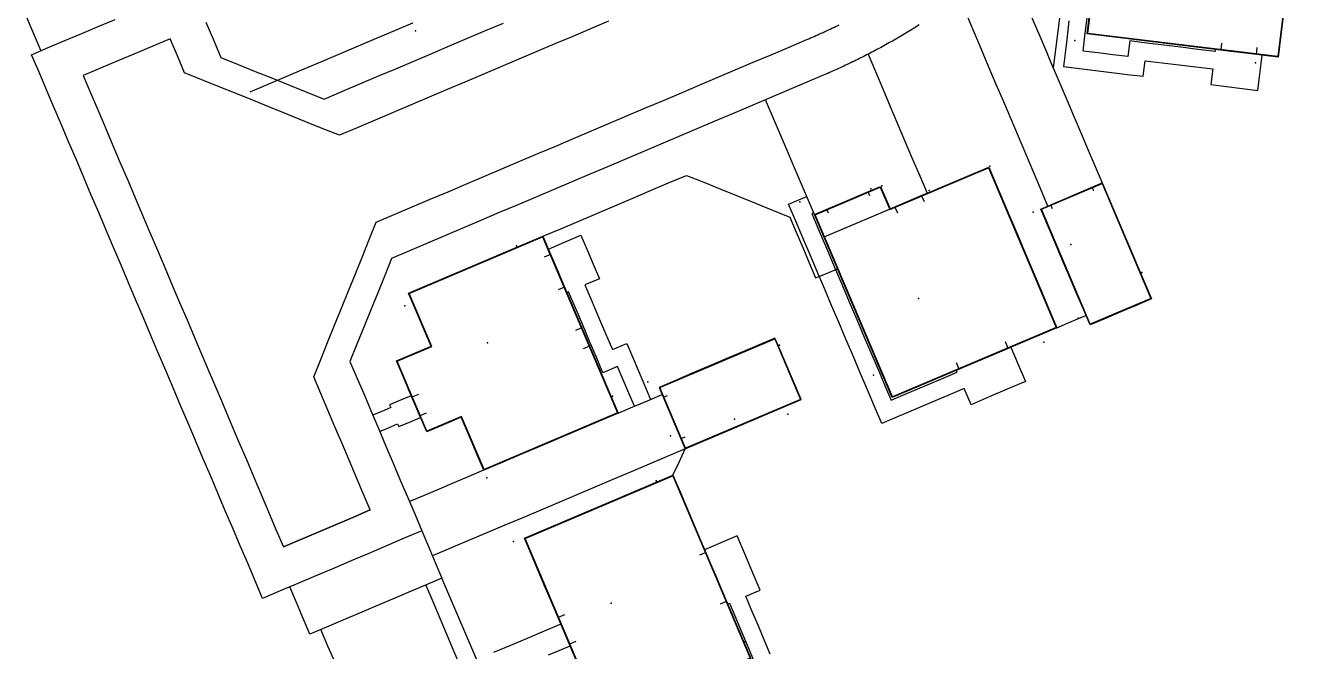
# Model space of a CAD drawing. Header units: metres. Extents: x 337936 to 338469, y 373266 to 374026.
# Drawn here: x 338117 to 338181.5, y 373398.1 to 373430 of the extents above; entities that cross this region are included whole.
import ezdxf

# ---------------------------------------------------------------- set-up
doc = ezdxf.new("R2010")
doc.units = ezdxf.units.M
for name, color, linetype in [('3D_LINES', 3, 'Continuous'), ('3D_Points', 1, 'Continuous'), ('PLOTS EXTERNAL LEVEL', 6, 'Continuous'), ('PLOTS FFL', 5, 'Continuous')]:
    doc.layers.add(name, color=color, linetype=linetype)

msp = doc.modelspace()

# ---------------------------------------------------------------- linework, layer by layer
at = {"layer": '3D_LINES'}
for points in [[(338171.588, 373434.155, 33.831), (338170.843, 373434.247, 33.821), (338170.099, 373434.338, 33.815), (338169.985, 373433.41, 33.816), (338169.871, 373432.482, 33.816), (338169.757, 373431.554, 33.817), (338169.643, 373430.626, 33.817), (338169.529, 373429.698, 33.818), (338169.415, 373428.77, 33.829), (338169.301, 373427.842, 33.841), (338169.657, 373427.005, 33.846), (338170.013, 373426.167, 33.849), (338170.368, 373425.329, 33.853), (338170.724, 373424.492, 33.858), (338171.079, 373423.654, 33.863), (338171.435, 373422.816, 33.868), (338171.79, 373421.979, 33.873)], [(338169.301, 373427.842, 33.841), (338168.966, 373428.633, 33.83), (338168.63, 373429.424, 33.821), (338168.295, 373430.214, 33.811), (338167.959, 373431.005, 33.805), (338167.623, 373431.796, 33.801), (338167.288, 373432.587, 33.798), (338166.952, 373433.377, 33.794)], [(338169.029, 373420.806, 33.893), (338168.654, 373421.69, 33.889), (338168.279, 373422.574, 33.886), (338167.903, 373423.458, 33.882), (338167.528, 373424.342, 33.879), (338167.153, 373425.226, 33.871), (338166.778, 373426.11, 33.858), (338166.402, 373426.994, 33.846), (338166.027, 373427.878, 33.836), (338165.652, 373428.762, 33.825), (338165.277, 373429.646, 33.814), (338164.902, 373430.53, 33.803), (338164.526, 373431.414, 33.793)], [(338117.037, 373430.538, 33.911), (338117.427, 373429.618, 33.911), (338117.817, 373428.699, 33.911)], [(338162.483, 373430.018, 33.802), (338162.399, 373429.965, 33.802), (338162.315, 373429.912, 33.802), (338162.23, 373429.86, 33.802), (338162.146, 373429.808, 33.802), (338162.061, 373429.756, 33.802), (338161.976, 373429.704, 33.802), (338161.891, 373429.652, 33.802), (338161.806, 373429.601, 33.802), (338161.721, 373429.55, 33.802), (338161.635, 373429.499, 33.802), (338161.549, 373429.449, 33.802), (338161.464, 373429.399, 33.802), (338161.378, 373429.349, 33.802), (338161.292, 373429.299, 33.802), (338161.206, 373429.249, 33.802), (338161.119, 373429.2, 33.802), (338161.033, 373429.151, 33.802), (338160.946, 373429.102, 33.802), (338160.859, 373429.054, 33.802), (338160.772, 373429.006, 33.802), (338160.685, 373428.958, 33.802), (338160.598, 373428.91, 33.802), (338160.511, 373428.862, 33.802), (338160.423, 373428.815, 33.802), (338160.336, 373428.768, 33.802), (338160.248, 373428.721, 33.802), (338160.16, 373428.675, 33.802), (338160.072, 373428.629, 33.802), (338159.984, 373428.583, 33.802), (338159.896, 373428.537, 33.802), (338159.807, 373428.491, 33.802), (338159.719, 373428.446, 33.802), (338159.63, 373428.401, 33.802), (338159.541, 373428.357, 33.802), (338159.453, 373428.312, 33.802), (338159.364, 373428.268, 33.802), (338159.274, 373428.224, 33.802), (338159.185, 373428.18, 33.802), (338159.096, 373428.137, 33.802), (338159.006, 373428.094, 33.802), (338158.916, 373428.051, 33.802), (338158.827, 373428.008, 33.802), (338158.737, 373427.966, 33.802), (338158.647, 373427.924, 33.802), (338158.557, 373427.882, 33.802), (338158.466, 373427.84, 33.802), (338158.376, 373427.799, 33.802), (338158.285, 373427.758, 33.802), (338158.195, 373427.717, 33.802), (338158.104, 373427.676, 33.802), (338158.013, 373427.636, 33.802), (338157.922, 373427.596, 33.802), (338157.831, 373427.556, 33.802), (338157.74, 373427.517, 33.802), (338157.648, 373427.478, 33.802), (338157.557, 373427.439, 33.802), (338156.645, 373427.051, 33.802), (338155.732, 373426.664, 33.802), (338154.82, 373426.277, 33.802), (338153.907, 373425.89, 33.802), (338152.995, 373425.502, 33.802), (338152.083, 373425.115, 33.802), (338151.17, 373424.728, 33.802), (338150.258, 373424.34, 33.802), (338149.345, 373423.953, 33.802), (338148.433, 373423.566, 33.802), (338147.521, 373423.179, 33.802), (338146.608, 373422.791, 33.802), (338145.696, 373422.404, 33.802), (338144.784, 373422.017, 33.802), (338143.871, 373421.629, 33.802), (338142.959, 373421.242, 33.802), (338142.046, 373420.855, 33.802), (338141.134, 373420.468, 33.802), (338140.222, 373420.08, 33.802), (338139.309, 373419.693, 33.802), (338138.397, 373419.306, 33.802), (338137.484, 373418.918, 33.802), (338136.572, 373418.531, 33.802), (338135.66, 373418.144, 33.802), (338135.306, 373417.27, 33.802), (338134.953, 373416.396, 33.802), (338134.6, 373415.521, 33.802), (338134.247, 373414.647, 33.802), (338133.894, 373413.773, 33.802), (338133.541, 373412.899, 33.802), (338133.906, 373412.037, 33.802), (338134.272, 373411.175, 33.802), (338134.638, 373410.314, 33.802), (338135.004, 373409.452, 33.802), (338135.369, 373408.59, 33.802), (338135.735, 373407.729, 33.802), (338136.101, 373406.867, 33.802), (338136.467, 373406.005, 33.802), (338136.833, 373405.144, 33.802), (338137.198, 373404.282, 33.802), (338136.298, 373403.9, 33.802), (338135.398, 373403.518, 33.802), (338134.498, 373403.136, 33.802), (338133.598, 373402.754, 33.802), (338132.698, 373402.372, 33.802), (338131.798, 373401.99, 33.802), (338130.898, 373401.608, 33.802), (338129.998, 373401.225, 33.802), (338129.098, 373400.843, 33.802), (338128.719, 373401.736, 33.802), (338128.34, 373402.628, 33.802), (338127.962, 373403.52, 33.802), (338127.583, 373404.412, 33.802), (338127.204, 373405.305, 33.802), (338126.825, 373406.197, 33.802), (338126.447, 373407.089, 33.802), (338126.068, 373407.981, 33.802), (338125.689, 373408.874, 33.802), (338125.31, 373409.766, 33.802), (338124.932, 373410.658, 33.802), (338124.553, 373411.551, 33.802), (338124.174, 373412.443, 33.802), (338123.795, 373413.335, 33.802), (338123.417, 373414.227, 33.802), (338123.038, 373415.12, 33.802), (338122.659, 373416.012, 33.802), (338122.281, 373416.904, 33.802), (338121.902, 373417.796, 33.802), (338121.523, 373418.689, 33.802), (338121.144, 373419.581, 33.802), (338120.766, 373420.473, 33.802), (338120.387, 373421.365, 33.802), (338120.008, 373422.258, 33.802), (338119.629, 373423.15, 33.802), (338119.251, 373424.042, 33.802), (338118.872, 373424.934, 33.802), (338118.493, 373425.827, 33.802), (338118.114, 373426.719, 33.802), (338117.736, 373427.611, 33.802), (338117.357, 373428.503, 33.802), (338118.204, 373428.863, 33.802), (338119.052, 373429.223, 33.802), (338119.9, 373429.583, 33.802), (338120.747, 373429.943, 33.802), (338121.595, 373430.302, 33.802)], [(338146.689, 373430.213, 33.732), (338145.776, 373429.825, 33.726), (338144.864, 373429.438, 33.719), (338143.951, 373429.051, 33.711), (338143.039, 373428.663, 33.703), (338142.127, 373428.276, 33.698), (338141.214, 373427.889, 33.724), (338140.302, 373427.502, 33.749), (338139.389, 373427.114, 33.774), (338138.477, 373426.727, 33.799), (338137.565, 373426.34, 33.804), (338136.652, 373425.952, 33.805), (338135.74, 373425.565, 33.802), (338134.827, 373425.178, 33.799), (338133.915, 373424.791, 33.797), (338133.003, 373424.403, 33.794), (338132.129, 373424.756, 33.795), (338131.254, 373425.11, 33.796), (338130.38, 373425.463, 33.797), (338129.506, 373425.816, 33.799), (338128.632, 373426.169, 33.803), (338127.758, 373426.522, 33.814), (338126.884, 373426.876, 33.824), (338126.009, 373427.229, 33.835), (338125.135, 373427.582, 33.849), (338124.767, 373428.451, 33.851), (338124.398, 373429.319, 33.852), (338123.514, 373428.944, 33.871), (338122.63, 373428.569, 33.89), (338121.747, 373428.194, 33.896), (338120.863, 373427.819, 33.889), (338119.979, 373427.444, 33.881), (338120.356, 373426.556, 33.882), (338120.733, 373425.668, 33.882), (338121.11, 373424.78, 33.883), (338121.487, 373423.892, 33.883), (338121.864, 373423.004, 33.884), (338122.241, 373422.115, 33.885), (338122.618, 373421.227, 33.885), (338122.995, 373420.339, 33.886), (338123.372, 373419.451, 33.886), (338123.749, 373418.563, 33.887), (338124.126, 373417.675, 33.887), (338124.503, 373416.787, 33.888), (338124.88, 373415.899, 33.889), (338125.257, 373415.011, 33.889), (338125.634, 373414.123, 33.89), (338126.011, 373413.235, 33.89), (338126.388, 373412.347, 33.891), (338126.765, 373411.459, 33.891), (338127.142, 373410.57, 33.892), (338127.519, 373409.682, 33.893), (338127.896, 373408.794, 33.893), (338128.273, 373407.906, 33.894), (338128.65, 373407.018, 33.894), (338129.027, 373406.13, 33.895), (338129.403, 373405.242, 33.895), (338129.78, 373404.354, 33.896), (338130.157, 373403.466, 33.897), (338131.041, 373403.841, 33.89), (338131.925, 373404.216, 33.873), (338132.808, 373404.591, 33.858), (338133.692, 373404.966, 33.844), (338134.576, 373405.341, 33.83), (338133.692, 373404.966, 33.844), (338132.808, 373404.591, 33.858), (338131.925, 373404.216, 33.873), (338131.041, 373403.841, 33.89), (338130.157, 373403.466, 33.897), (338131.041, 373403.841, 33.89), (338131.925, 373404.216, 33.873), (338132.808, 373404.591, 33.858), (338133.692, 373404.966, 33.844), (338134.576, 373405.341, 33.83), (338134.216, 373406.188, 33.83), (338133.857, 373407.035, 33.831), (338133.497, 373407.882, 33.831), (338133.138, 373408.729, 33.832), (338132.778, 373409.576, 33.833), (338132.419, 373410.423, 33.833), (338132.059, 373411.27, 33.834), (338131.7, 373412.117, 33.834), (338132.053, 373412.992, 33.825), (338132.406, 373413.866, 33.815), (338132.759, 373414.74, 33.806), (338133.112, 373415.614, 33.796), (338133.465, 373416.488, 33.786), (338133.819, 373417.362, 33.777), (338134.172, 373418.237, 33.767), (338134.525, 373419.111, 33.767), (338134.878, 373419.985, 33.772), (338135.791, 373420.372, 33.774), (338136.703, 373420.759, 33.776), (338137.615, 373421.147, 33.776), (338138.528, 373421.534, 33.775), (338139.44, 373421.921, 33.775), (338140.353, 373422.309, 33.774), (338141.265, 373422.696, 33.749), (338142.177, 373423.083, 33.727), (338143.09, 373423.47, 33.735), (338144.002, 373423.858, 33.743), (338144.914, 373424.245, 33.751), (338145.827, 373424.632, 33.759), (338146.739, 373425.02, 33.767), (338147.652, 373425.407, 33.775), (338148.564, 373425.794, 33.783), (338149.476, 373426.181, 33.791), (338150.389, 373426.569, 33.797), (338151.301, 373426.956, 33.802), (338152.214, 373427.343, 33.808), (338153.126, 373427.731, 33.813), (338154.038, 373428.118, 33.815), (338154.951, 373428.505, 33.813), (338155.863, 373428.892, 33.811), (338156.776, 373429.28, 33.808), (338156.867, 373429.319, 33.808), (338156.959, 373429.358, 33.808), (338157.05, 373429.398, 33.808), (338157.141, 373429.438, 33.807), (338157.232, 373429.478, 33.807), (338157.323, 373429.518, 33.807), (338157.414, 373429.559, 33.806), (338157.505, 373429.6, 33.806), (338157.595, 373429.641, 33.806), (338157.686, 373429.683, 33.805), (338157.776, 373429.725, 33.805), (338157.866, 373429.767, 33.804), (338157.956, 373429.809, 33.804), (338158.046, 373429.852, 33.804), (338158.136, 373429.895, 33.803), (338158.226, 373429.938, 33.803), (338158.315, 373429.981, 33.802), (338158.405, 373430.025, 33.802)], [(338126.217, 373430.153, 33.802), (338126.597, 373429.258, 33.802), (338126.976, 373428.363, 33.802), (338127.85, 373428.01, 33.802), (338128.725, 373427.657, 33.802), (338129.599, 373427.304, 33.802), (338130.473, 373426.951, 33.802), (338131.347, 373426.597, 33.802), (338132.221, 373426.244, 33.802), (338133.134, 373426.632, 33.802), (338134.046, 373427.019, 33.802), (338134.958, 373427.406, 33.802), (338135.871, 373427.793, 33.802), (338136.783, 373428.181, 33.802), (338137.696, 373428.568, 33.802), (338138.608, 373428.955, 33.802), (338139.52, 373429.343, 33.802), (338140.433, 373429.73, 33.802), (338141.345, 373430.117, 33.802)], [(338170.098, 373430.225, 33.804), (338169.981, 373429.271, 33.804), (338169.897, 373428.588, 33.804), (338169.813, 373427.904, 33.804), (338170.626, 373427.805, 33.804), (338171.439, 373427.705, 33.803), (338172.252, 373427.605, 33.803), (338173.064, 373427.505, 33.803), (338173.877, 373427.405, 33.803), (338173.975, 373428.199, 33.802), (338174.834, 373428.094, 33.802), (338175.693, 373427.988, 33.802), (338176.553, 373427.883, 33.802), (338177.412, 373427.777, 33.801), (338177.315, 373426.983, 33.801), (338178.109, 373426.886, 33.801), (338178.903, 373426.788, 33.801), (338179.697, 373426.691, 33.801), (338179.781, 373427.374, 33.8), (338179.864, 373428.058, 33.8), (338179.916, 373428.477, 33.8), (338179.122, 373428.575, 33.8), (338178.328, 373428.672, 33.8), (338177.534, 373428.77, 33.801), (338177.522, 373428.671, 33.801), (338176.656, 373428.777, 33.801), (338175.79, 373428.883, 33.801), (338174.923, 373428.99, 33.801), (338174.057, 373429.096, 33.801), (338173.191, 373429.202, 33.801), (338173.094, 373428.408, 33.802), (338172.334, 373428.501, 33.802), (338171.575, 373428.595, 33.802), (338170.816, 373428.688, 33.802), (338170.928, 373429.598, 33.802), (338171.039, 373430.508, 33.802)], [(338136.73, 373430.114, 33.804), (338136.716, 373430.108, 33.804), (338135.797, 373429.718, 33.804), (338134.878, 373429.327, 33.804), (338133.958, 373428.937, 33.804), (338133.039, 373428.547, 33.804), (338132.12, 373428.157, 33.804), (338131.201, 373427.767, 33.804), (338130.281, 373427.376, 33.804), (338129.362, 373426.986, 33.804), (338128.443, 373426.596, 33.804)], [(338180.941, 373430.097, 33.803), (338180.835, 373429.237, 33.803), (338180.73, 373428.377, 33.803), (338179.759, 373428.497, 33.803), (338178.789, 373428.616, 33.803), (338177.818, 373428.735, 33.803), (338176.848, 373428.854, 33.803), (338175.877, 373428.973, 33.803), (338174.907, 373429.092, 33.803), (338173.936, 373429.212, 33.803), (338172.966, 373429.331, 33.803), (338171.995, 373429.45, 33.803), (338171.025, 373429.569, 33.803)], [(338177.827, 373428.734, 33.849), (338177.87, 373429.084, 33.869)], [(338179.623, 373428.513, 33.803), (338179.666, 373428.863, 33.803)], [(338159.88, 373428.529, 33.912), (338160.255, 373427.645, 33.912), (338160.631, 373426.761, 33.912), (338161.006, 373425.877, 33.912), (338161.381, 373424.993, 33.912), (338161.757, 373424.109, 33.912), (338162.132, 373423.225, 33.912), (338162.507, 373422.34, 33.912), (338162.882, 373421.456, 33.912)], [(338157.152, 373420.368, 33.909), (338156.797, 373421.203, 33.909), (338156.443, 373422.038, 33.909), (338156.089, 373422.873, 33.909), (338155.734, 373423.708, 33.909), (338155.38, 373424.544, 33.909), (338155.025, 373425.379, 33.909), (338154.671, 373426.214, 33.909)], [(338157.152, 373420.368, 33.911), (338157.993, 373420.725, 33.911), (338158.834, 373421.082, 33.911), (338159.675, 373421.439, 33.911), (338160.515, 373421.796, 33.913), (338160.757, 373421.227, 33.913), (338160.999, 373420.657, 33.913), (338161.835, 373421.012, 33.912), (338162.671, 373421.367, 33.912), (338163.507, 373421.721, 33.911), (338164.343, 373422.076, 33.911), (338165.178, 373422.431, 33.911), (338166.014, 373422.786, 33.911), (338166.4, 373421.878, 33.911), (338166.785, 373420.97, 33.911), (338167.171, 373420.062, 33.911), (338167.556, 373419.154, 33.911), (338167.941, 373418.246, 33.911), (338168.327, 373417.338, 33.911), (338168.712, 373416.43, 33.911), (338169.098, 373415.522, 33.911), (338169.483, 373414.614, 33.911), (338168.654, 373414.262, 33.911), (338167.815, 373413.906, 33.911), (338166.976, 373413.55, 33.911), (338166.137, 373413.194, 33.911), (338165.298, 373412.838, 33.911), (338164.46, 373412.482, 33.911), (338163.621, 373412.126, 33.911), (338162.782, 373411.77, 33.911), (338161.943, 373411.414, 33.911), (338161.104, 373411.057, 33.911)], [(338143.35, 373419.265, 33.762), (338144.263, 373419.653, 33.77), (338145.176, 373420.041, 33.779), (338146.09, 373420.428, 33.787), (338147.003, 373420.816, 33.795), (338147.916, 373421.203, 33.803), (338148.829, 373421.591, 33.811), (338149.742, 373421.979, 33.819), (338150.655, 373422.366, 33.827)], [(338150.655, 373422.366, 33.827), (338151.529, 373422.013, 33.839), (338152.403, 373421.66, 33.851), (338153.277, 373421.307, 33.863), (338154.151, 373420.953, 33.875), (338155.026, 373420.6, 33.884), (338155.9, 373420.247, 33.886)], [(338174.292, 373416.085, 33.909), (338173.511, 373415.753, 33.909), (338172.73, 373415.422, 33.909), (338171.948, 373415.09, 33.909), (338171.167, 373414.759, 33.909), (338170.81, 373415.6, 33.909), (338170.452, 373416.442, 33.909), (338170.095, 373417.284, 33.909), (338169.737, 373418.126, 33.909), (338169.38, 373418.968, 33.909), (338169.023, 373419.81, 33.909), (338168.665, 373420.652, 33.909), (338169.447, 373420.984, 33.909), (338170.228, 373421.315, 33.909), (338171.009, 373421.647, 33.909), (338171.79, 373421.979, 33.909)], [(338171.366, 373421.565, 33.877), (338171.282, 373421.763, 33.876)], [(338157.113, 373420.46, 33.908), (338157.021, 373420.421, 33.908), (338157.402, 373419.523, 33.908), (338157.784, 373418.624, 33.908), (338158.165, 373417.725, 33.908), (338158.547, 373416.826, 33.908), (338158.928, 373415.927, 33.908), (338159.31, 373415.028, 33.908), (338159.692, 373414.13, 33.908), (338160.073, 373413.231, 33.908), (338160.455, 373412.332, 33.908), (338160.753, 373411.629, 33.908), (338161.051, 373410.926, 33.908), (338161.893, 373411.284, 33.908), (338162.735, 373411.641, 33.908), (338163.576, 373411.998, 33.908), (338164.418, 373412.355, 33.908), (338164.379, 373412.447, 33.908), (338165.299, 373412.838, 33.908), (338166.22, 373413.229, 33.908), (338167.14, 373413.62, 33.908), (338167.511, 373412.746, 33.908), (338167.882, 373411.872, 33.908), (338166.962, 373411.481, 33.908), (338166.041, 373411.09, 33.908), (338165.121, 373410.699, 33.908), (338164.77, 373411.527, 33.908), (338163.931, 373411.171, 33.908), (338163.091, 373410.815, 33.908), (338162.252, 373410.459, 33.908), (338161.413, 373410.102, 33.908), (338160.574, 373409.746, 33.908), (338160.21, 373410.604, 33.909), (338159.846, 373411.462, 33.909), (338159.482, 373412.32, 33.909), (338159.118, 373413.178, 33.909), (338158.754, 373414.035, 33.909), (338158.39, 373414.893, 33.909), (338158.025, 373415.751, 33.909), (338157.661, 373416.609, 33.909), (338157.297, 373417.467, 33.909), (338156.933, 373418.325, 33.909), (338156.569, 373419.182, 33.909), (338156.205, 373420.04, 33.909), (338155.841, 373420.898, 33.909), (338156.368, 373421.122, 33.909), (338156.761, 373421.289, 33.909)], [(338162.907, 373421.467, 33.912), (338162.029, 373421.094, 33.912), (338161.15, 373420.721, 33.912), (338160.271, 373420.348, 33.912), (338159.393, 373419.975, 33.912), (338158.514, 373419.602, 33.912), (338157.635, 373419.229, 33.912)], [(338159.971, 373421.332, 33.912), (338159.887, 373421.53, 33.912)], [(338162.744, 373421.015, 33.912), (338162.606, 373421.339, 33.912)], [(338157.863, 373420.437, 33.921), (338157.779, 373420.635, 33.916)], [(338161.388, 373420.439, 33.936), (338161.251, 373420.764, 33.927)], [(338169.258, 373420.67, 33.893), (338169.174, 373420.868, 33.892)], [(338155.9, 373420.247, 33.886), (338156.229, 373419.471, 33.87), (338156.558, 373418.696, 33.87), (338156.887, 373417.92, 33.87), (338157.217, 373417.145, 33.871), (338157.769, 373417.379, 33.895), (338158.321, 373417.613, 33.919)], [(338135.907, 373412.928, 33.746), (338136.787, 373413.302, 33.746), (338137.668, 373413.676, 33.746), (338137.354, 373414.415, 33.746), (338137.04, 373415.155, 33.746), (338136.726, 373415.894, 33.746), (338136.525, 373416.368, 33.746), (338137.442, 373416.758, 33.746), (338138.36, 373417.147, 33.746), (338139.278, 373417.537, 33.746), (338140.196, 373417.926, 33.746), (338141.113, 373418.316, 33.746), (338142.031, 373418.705, 33.746), (338142.691, 373418.985, 33.746), (338143.35, 373419.265, 33.746), (338143.736, 373418.358, 33.746), (338144.121, 373417.45, 33.746), (338144.506, 373416.542, 33.746), (338144.891, 373415.635, 33.746), (338145.277, 373414.727, 33.746), (338145.662, 373413.819, 33.746), (338146.047, 373412.912, 33.746), (338146.433, 373412.004, 33.746), (338146.818, 373411.096, 33.746), (338147.171, 373410.265, 33.746), (338146.317, 373409.903, 33.746), (338145.464, 373409.541, 33.746), (338144.611, 373409.179, 33.746), (338143.758, 373408.817, 33.746), (338142.905, 373408.454, 33.746), (338142.052, 373408.092, 33.746), (338141.198, 373407.73, 33.746), (338140.345, 373407.368, 33.746), (338139.964, 373408.265, 33.746), (338139.583, 373409.163, 33.746), (338139.202, 373410.06, 33.746), (338138.322, 373409.687, 33.746), (338137.442, 373409.313, 33.746), (338137.058, 373410.217, 33.746), (338136.674, 373411.121, 33.746), (338136.291, 373412.025, 33.746), (338135.907, 373412.928, 33.746)], [(338147.999, 373410.617, 33.747), (338147.713, 373411.29, 33.747), (338147.427, 373411.964, 33.747), (338147.141, 373412.637, 33.747), (338146.405, 373412.325, 33.747), (338146.055, 373413.149, 33.747), (338145.706, 373413.972, 33.747), (338145.356, 373414.796, 33.747), (338145.006, 373415.62, 33.747), (338144.657, 373416.444, 33.747), (338144.564, 373416.404, 33.747), (338144.252, 373417.141, 33.747), (338143.939, 373417.877, 33.747), (338143.627, 373418.614, 33.747), (338144.455, 373418.965, 33.747), (338145.284, 373419.317, 33.747), (338145.596, 373418.581, 33.747), (338145.909, 373417.844, 33.747), (338146.221, 373417.108, 33.747), (338145.485, 373416.795, 33.747), (338145.834, 373415.973, 33.747), (338146.184, 373415.15, 33.747), (338146.533, 373414.328, 33.747), (338146.882, 373413.505, 33.747), (338147.618, 373413.818, 33.747), (338147.908, 373413.136, 33.747), (338148.197, 373412.455, 33.747), (338148.486, 373411.773, 33.747), (338148.828, 373410.969, 33.747)], [(338143.742, 373418.342, 33.762), (338143.418, 373418.204, 33.758)], [(338144.449, 373416.676, 33.754), (338144.125, 373416.538, 33.75)], [(338169.483, 373414.614, 33.911), (338170.028, 373414.845, 33.911), (338170.573, 373415.077, 33.911), (338170.962, 373415.242, 33.909)], [(338145.324, 373414.615, 33.75), (338145, 373414.477, 33.75)], [(338156.476, 373410.956, 33.746), (338156.087, 373411.872, 33.746), (338155.698, 373412.789, 33.746), (338155.309, 373413.705, 33.746), (338155.149, 373414.081, 33.742), (338154.307, 373413.724, 33.742), (338153.465, 373413.366, 33.743), (338152.624, 373413.009, 33.743), (338151.782, 373412.652, 33.744), (338150.94, 373412.294, 33.744), (338150.098, 373411.937, 33.745), (338149.256, 373411.579, 33.745), (338149.58, 373410.815, 33.746), (338149.905, 373410.05, 33.746), (338150.229, 373409.286, 33.747), (338150.582, 373408.454, 33.747)], [(338145.724, 373413.673, 33.75), (338145.4, 373413.536, 33.75)], [(338167.007, 373413.563, 33.902), (338166.869, 373413.888, 33.917)], [(338164.512, 373412.504, 33.904), (338164.375, 373412.829, 33.901)], [(338135.045, 373409.329, 33.802), (338135.505, 373409.525, 33.794), (338135.965, 373409.72, 33.788), (338136.024, 373409.582, 33.788), (338136.576, 373409.816, 33.78), (338137.129, 373410.051, 33.772), (338136.894, 373410.603, 33.772), (338136.66, 373411.155, 33.772), (338136.108, 373410.921, 33.779), (338135.555, 373410.686, 33.788), (338135.614, 373410.548, 33.788), (338135.154, 373410.353, 33.795), (338134.693, 373410.158, 33.803)], [(338137.019, 373411.211, 33.767), (338136.694, 373411.074, 33.772)], [(338147.171, 373410.265, 33.759), (338147.917, 373410.582, 33.75), (338148.664, 373410.899, 33.75), (338149.41, 373411.216, 33.75)], [(338149.67, 373411.155, 33.75), (338149.472, 373411.071, 33.75)], [(338137.418, 373410.27, 33.768), (338137.094, 373410.132, 33.772)], [(338150.564, 373409.047, 33.756), (338150.366, 373408.963, 33.757)], [(338150.582, 373408.454, 33.77), (338149.665, 373408.065, 33.774), (338148.748, 373407.676, 33.789), (338147.831, 373407.286, 33.789), (338146.913, 373406.897, 33.787), (338145.996, 373406.508, 33.79), (338145.079, 373406.118, 33.793), (338144.162, 373405.729, 33.796), (338143.244, 373405.34, 33.799), (338142.327, 373404.95, 33.802), (338141.41, 373404.561, 33.805), (338140.493, 373404.172, 33.799), (338139.575, 373403.782, 33.793), (338138.658, 373403.393, 33.792), (338137.741, 373403.003, 33.804)], [(338149.963, 373407.105, 33.795), (338150.273, 373407.78, 33.785), (338150.582, 373408.454, 33.77)], [(338140.345, 373407.368, 33.746), (338140.331, 373407.362, 33.746), (338139.579, 373407.043, 33.746), (338138.826, 373406.723, 33.746), (338138.074, 373406.404, 33.746), (338137.321, 373406.084, 33.746), (338136.569, 373405.765, 33.746)], [(338144.927, 373397.975, 33.794), (338144.568, 373398.821, 33.794), (338144.209, 373399.668, 33.794), (338143.85, 373400.514, 33.794), (338143.49, 373401.361, 33.794), (338143.131, 373402.207, 33.794), (338142.772, 373403.054, 33.794), (338142.412, 373403.9, 33.794), (338143.253, 373404.257, 33.794), (338144.093, 373404.613, 33.794), (338144.933, 373404.97, 33.794), (338145.773, 373405.327, 33.794), (338146.614, 373405.683, 33.794), (338147.454, 373406.04, 33.794), (338148.294, 373406.397, 33.794), (338149.134, 373406.753, 33.794), (338149.963, 373407.105, 33.805), (338150.322, 373406.259, 33.815), (338150.681, 373405.412, 33.826), (338151.041, 373404.566, 33.837), (338151.4, 373403.719, 33.847), (338151.759, 373402.873, 33.858), (338152.119, 373402.026, 33.869), (338152.478, 373401.18, 33.879), (338152.837, 373400.333, 33.89), (338153.196, 373399.487, 33.901), (338153.556, 373398.641, 33.911), (338153.915, 373397.794, 33.911)], [(338137.198, 373404.282, 33.804), (338137.539, 373403.48, 33.804), (338137.879, 373402.678, 33.804), (338138.22, 373401.876, 33.812), (338137.38, 373401.519, 33.817), (338136.54, 373401.163, 33.829), (338135.7, 373400.806, 33.84), (338134.86, 373400.45, 33.852), (338134.02, 373400.093, 33.865), (338133.18, 373399.737, 33.879), (338132.34, 373399.38, 33.894), (338131.5, 373399.024, 33.904), (338131.159, 373399.826, 33.9), (338130.819, 373400.628, 33.896), (338130.479, 373401.43, 33.893)], [(338154.913, 373398.001, 33.911), (338154.601, 373398.739, 33.911), (338154.288, 373399.476, 33.911), (338153.975, 373400.213, 33.911), (338153.662, 373400.95, 33.911), (338154.398, 373401.262, 33.911), (338154.008, 373402.183, 33.911), (338153.617, 373403.103, 33.911), (338153.226, 373404.024, 33.911), (338152.398, 373403.672, 33.911), (338151.569, 373403.321, 33.911), (338151.862, 373402.63, 33.911), (338152.155, 373401.94, 33.911), (338152.448, 373401.249, 33.911), (338152.741, 373400.559, 33.911), (338152.833, 373400.598, 33.911), (338153.107, 373399.953, 33.911), (338153.381, 373399.307, 33.911), (338153.655, 373398.662, 33.911), (338153.851, 373398.201, 33.911), (338154.046, 373397.741, 33.911)], [(338151.629, 373403.179, 33.844), (338151.305, 373403.041, 33.846)], [(338139.983, 373397.721, 33.909), (338139.631, 373398.552, 33.909), (338139.278, 373399.383, 33.909), (338138.925, 373400.214, 33.909), (338138.572, 373401.045, 33.909), (338138.22, 373401.876, 33.909)], [(338137.391, 373401.524, 33.817), (338137.749, 373400.68, 33.826), (338138.107, 373399.837, 33.842), (338138.466, 373398.993, 33.862), (338138.824, 373398.149, 33.889), (338139.182, 373397.305, 33.922), (338139.54, 373396.461, 33.935), (338138.804, 373396.149, 33.926), (338138.069, 373395.837, 33.917), (338137.333, 373395.525, 33.908)], [(338152.688, 373400.684, 33.875), (338152.364, 373400.547, 33.884)], [(338144.447, 373400.008, 33.999), (338144.123, 373399.871, 33.993)], [(338134.213, 373394.2, 33.911), (338133.855, 373395.044, 33.911), (338133.497, 373395.888, 33.911), (338133.138, 373396.732, 33.911), (338132.78, 373397.575, 33.911), (338132.422, 373398.419, 33.911), (338132.064, 373399.263, 33.911)], [(338143.628, 373397.965, 33.909), (338144.181, 373398.199, 33.909), (338144.733, 373398.433, 33.909), (338144.498, 373398.986, 33.909), (338144.264, 373399.538, 33.909), (338143.408, 373399.175, 33.909), (338142.552, 373398.811, 33.909), (338141.696, 373398.448, 33.909), (338140.839, 373398.084, 33.909)], [(338145.023, 373398.653, 33.999), (338144.698, 373398.515, 33.995)]]:
    msp.add_polyline3d(points, dxfattribs=at)
at = {"layer": '3D_Points'}
for p in [(338136.881, 373429.719, 33.825), (338170.401, 373429.22, 33.825), (338179.58, 373428.093, 33.825), (338166.076, 373422.829, 33.9), (338160.574, 373421.836, 33.9), (338160.03, 373421.672, 33.9), (338162.997, 373421.588, 33.9), (338156.408, 373421.027, 33.9), (338168.27, 373420.501, 33.9), (338142.001, 373418.777, 33.75), (338170.196, 373418.852, 33.9), (338173.804, 373417.432, 33.9), (338162.44, 373416.104, 34.05), (338136.337, 373415.729, 33.75), (338170.565, 373415.096, 33.9), (338140.528, 373413.854, 33.9), (338155.38, 373413.735, 33.75), (338168.819, 373413.873, 33.9), (338160.156, 373412.205, 33.9), (338148.68, 373411.855, 33.75), (338146.889, 373411.127, 33.75), (338155.81, 373410.214, 33.75), (338153.092, 373409.968, 33.75), (338149.84, 373409.121, 33.75), (338140.496, 373406.973, 33.75), (338149.104, 373406.825, 33.8), (338141.851, 373403.746, 33.825), (338146.815, 373400.6, 34.05), (338153.635, 373398.653, 33.9)]:
    msp.add_point(p, dxfattribs=at)
at = {"layer": 'PLOTS EXTERNAL LEVEL'}
for points in [[(338171.764, 373435.589, 33.975), (338181.469, 373434.397, 33.975), (338180.73, 373428.377, 33.975), (338171.025, 373429.569, 33.975), (338171.764, 373435.589, 33.975)], [(338157.152, 373420.368, 34.05), (338160.515, 373421.796, 34.05), (338160.999, 373420.657, 34.05), (338166.014, 373422.786, 34.05), (338169.483, 373414.614, 34.05), (338161.104, 373411.057, 34.05), (338157.152, 373420.368, 34.05)], [(338174.292, 373416.085, 33.9), (338171.167, 373414.759, 33.9), (338168.665, 373420.652, 33.9), (338171.79, 373421.979, 33.9), (338174.292, 373416.085, 33.9)], [(338135.907, 373412.928, 33.9), (338137.668, 373413.676, 33.9), (338136.525, 373416.368, 33.9), (338143.35, 373419.265, 33.9), (338147.171, 373410.265, 33.9), (338140.345, 373407.368, 33.9), (338139.202, 373410.06, 33.9), (338137.442, 373409.313, 33.9), (338135.907, 373412.928, 33.9)], [(338156.476, 373410.956, 33.75), (338155.149, 373414.081, 33.75), (338149.256, 373411.579, 33.75), (338150.582, 373408.454, 33.75), (338156.476, 373410.956, 33.75)], [(338146.365, 373394.589, 34.05), (338142.412, 373403.9, 34.05), (338149.963, 373407.105, 34.05), (338153.915, 373397.794, 34.05), (338146.365, 373394.589, 34.05)]]:
    msp.add_polyline3d(points, dxfattribs=at)
at = {"layer": 'PLOTS FFL'}
for points in [[(338171.786, 373435.561, 33.975), (338181.441, 373434.375, 33.975), (338180.708, 373428.405, 33.975), (338171.053, 373429.591, 33.975), (338171.786, 373435.561, 33.975)], [(338157.185, 373420.355, 34.05), (338160.502, 373421.763, 34.05), (338160.986, 373420.624, 34.05), (338166.001, 373422.753, 34.05), (338169.45, 373414.627, 34.05), (338161.117, 373411.09, 34.05), (338157.185, 373420.355, 34.05)], [(338174.259, 373416.098, 33.9), (338171.18, 373414.791, 33.9), (338168.698, 373420.639, 33.9), (338171.777, 373421.946, 33.9), (338174.259, 373416.098, 33.9)], [(338135.94, 373412.915, 33.9), (338137.7, 373413.662, 33.9), (338136.558, 373416.355, 33.9), (338143.337, 373419.233, 33.9), (338147.138, 373410.278, 33.9), (338140.358, 373407.401, 33.9), (338139.215, 373410.093, 33.9), (338137.455, 373409.346, 33.9), (338135.94, 373412.915, 33.9)], [(338156.443, 373410.969, 33.75), (338150.596, 373408.487, 33.75), (338149.289, 373411.566, 33.75), (338155.136, 373414.048, 33.75), (338156.443, 373410.969, 33.75)], [(338146.378, 373394.622, 34.05), (338142.445, 373403.887, 34.05), (338149.95, 373407.072, 34.05), (338153.882, 373397.807, 34.05), (338146.378, 373394.622, 34.05)]]:
    msp.add_polyline3d(points, dxfattribs=at)

doc.saveas('drawing.dxf')
